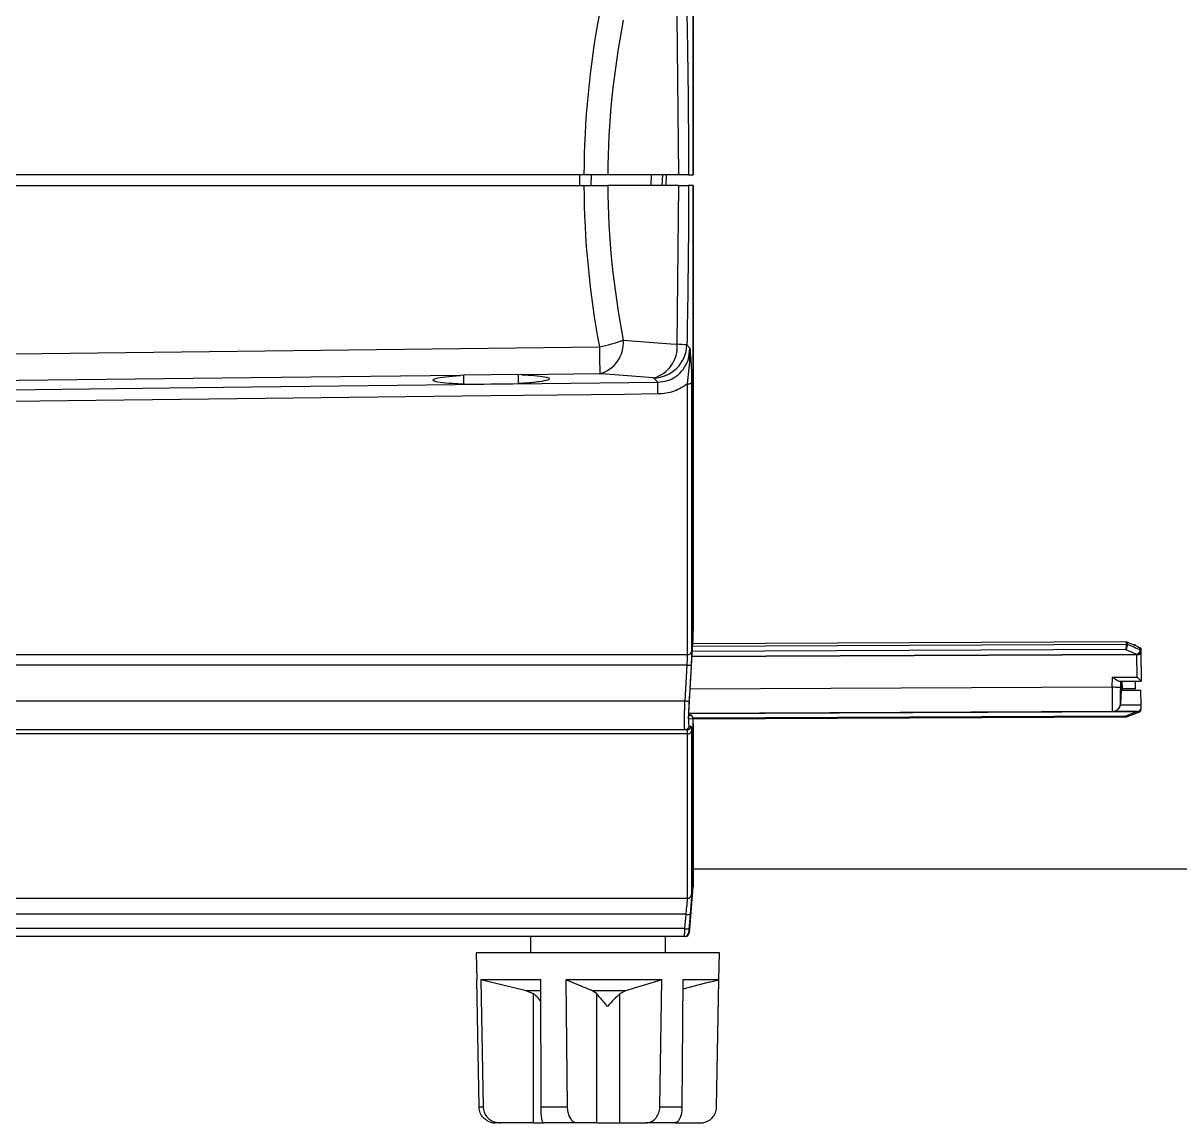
# Model space of a CAD drawing. Extents: x 8 to 113, y 0 to 87.
# Drawn here: x 21.342 to 25.625, y 33.328 to 37.4 of the extents above; entities that cross this region are included whole.
import ezdxf

# ---------------------------------------------------------------- set-up
doc = ezdxf.new("R2010")
doc.units = 0
doc.header["$MEASUREMENT"] = 0
doc.layers.add('OBJECT', color=7, linetype='CONTINUOUS')

msp = doc.modelspace()

# ---------------------------------------------------------------- linework, layer by layer
at = {"layer": 'OBJECT'}
for p, q in [((23.8238, 36.8382), (23.8238, 38.4856)), ((23.8239, 36.8381), (23.8239, 38.4848)), ((23.7701, 36.8382), (23.7639, 37.4257)), ((23.4186, 36.8382), (18.7347, 36.8382)), ((23.4032, 36.7982), (23.4032, 36.8382)), ((23.4461, 36.7982), (23.4471, 36.8382)), ((23.7701, 36.8382), (23.5069, 36.8382)), ((23.6683, 36.7982), (23.6693, 36.8382)), ((23.7089, 36.7982), (23.7103, 36.8382)), ((23.7234, 36.7982), (23.7249, 36.8382)), ((23.8062, 36.8382), (23.8238, 36.8382)), ((18.7347, 36.7982), (23.4186, 36.7982)), ((23.7701, 36.7982), (23.5069, 36.7982)), ((23.7639, 36.2107), (23.7701, 36.7982)), ((23.8238, 36.7982), (23.8062, 36.7982)), ((23.8238, 35.1508), (23.8238, 36.7982)), ((23.8239, 35.1517), (23.8239, 36.7981)), ((23.8, 36.2084), (23.8111, 36.1968)), ((22.9746, 36.0965), (22.9603, 36.0953)), ((22.9743, 36.0628), (22.9746, 36.0965)), ((22.9743, 36.0628), (23.1762, 36.0651)), ((23.1759, 36.0988), (22.9746, 36.0965)), ((23.1892, 36.098), (23.1759, 36.0988)), ((23.1762, 36.0651), (23.1759, 36.0988)), ((23.4776, 36.1014), (23.1892, 36.098)), ((23.6922, 36.0703), (23.6769, 36.0862)), ((23.8023, 35.0619), (23.8023, 36.0645)), ((23.8173, 36.0683), (23.8173, 35.0708)), ((23.806, 34.8238), (23.8225, 35.1063)), ((25.4254, 35.0804), (23.8206, 35.0732)), ((23.8218, 35.0937), (25.428, 35.1009)), ((25.4279, 35.1087), (23.8222, 35.1016)), ((25.428, 35.1009), (25.4279, 35.1087)), ((25.428, 35.1009), (25.428, 35.1009)), ((25.4304, 35.1082), (25.4305, 35.1005)), ((25.4305, 35.1005), (25.4305, 35.1004)), ((25.4604, 35.0983), (25.4534, 35.0983)), ((25.4788, 35.0801), (25.4787, 35.0874)), ((25.4788, 35.0797), (25.4788, 35.0801)), ((25.4812, 35.0841), (25.4813, 35.077)), ((25.4813, 35.077), (25.4813, 35.0765)), ((19.8834, 35.0619), (23.8023, 35.0619)), ((25.4638, 35.0605), (23.8194, 35.0532)), ((23.8196, 35.0565), (25.4638, 35.0638)), ((25.4638, 35.0638), (25.4662, 35.0637)), ((25.4664, 35.0606), (25.4638, 35.0605)), ((25.4668, 34.9786), (25.4664, 35.0606)), ((25.4683, 35.0606), (25.4664, 35.0606)), ((25.4813, 35.0682), (25.4818, 34.9637)), ((23.8008, 35.0227), (19.8834, 35.0227)), ((23.7931, 34.8903), (23.8008, 35.0227)), ((25.3751, 34.9408), (25.3759, 34.9782)), ((25.3759, 34.9782), (25.4668, 34.9786)), ((25.4014, 34.9633), (25.4818, 34.9637)), ((25.4054, 34.9633), (25.405, 34.9402)), ((25.4087, 34.9634), (25.4076, 34.934)), ((25.4108, 34.9634), (25.4111, 34.9356)), ((25.4604, 34.9356), (25.4604, 34.9636)), ((25.3751, 34.9408), (23.8124, 34.9338)), ((25.4075, 34.9304), (25.4056, 34.8802)), ((25.4075, 34.9304), (25.4076, 34.934)), ((25.4075, 34.9304), (25.4813, 34.9307)), ((25.4604, 34.9356), (25.4105, 34.9356)), ((25.4111, 34.934), (25.4111, 34.9304)), ((25.4817, 34.8759), (25.4813, 34.9307)), ((19.7343, 34.8903), (23.7931, 34.8903)), ((25.405, 34.8802), (25.4056, 34.8802)), ((25.4051, 34.8756), (25.4817, 34.8759)), ((23.8224, 34.8234), (23.806, 34.8238)), ((23.8068, 34.8379), (23.8144, 34.8377)), ((23.8144, 34.8377), (23.8071, 34.8413)), ((25.3751, 34.8508), (23.8072, 34.8438)), ((25.4638, 34.8499), (23.8141, 34.8426)), ((23.8223, 34.8279), (25.4254, 34.835)), ((23.8231, 34.8242), (25.4271, 34.8313)), ((25.3759, 34.8508), (25.3751, 34.8508)), ((25.4668, 34.8512), (25.3759, 34.8508)), ((25.4662, 34.8501), (25.4638, 34.8499)), ((25.4813, 34.8578), (25.4813, 34.8584)), ((23.7932, 34.7832), (19.7383, 34.7832)), ((23.8007, 34.7832), (23.7932, 34.7832)), ((23.8173, 34.7786), (23.8173, 34.1731)), ((23.8238, 34.2019), (23.8238, 34.8063)), ((23.8239, 34.2032), (23.8239, 34.8073)), ((23.8023, 34.7682), (19.8834, 34.7682)), ((23.8023, 34.1597), (23.8023, 34.7682)), ((23.8239, 34.2683), (26.3504, 34.2683)), ((23.809, 34.0318), (23.8238, 34.2019)), ((19.5834, 34.1597), (23.8023, 34.1597)), ((23.7969, 34.1004), (19.5834, 34.1004)), ((23.7924, 34.0474), (23.7969, 34.1004)), ((23.7913, 34.0182), (19.3664, 34.0182)), ((23.7924, 34.0474), (19.4937, 34.0474)), ((23.2203, 34.0182), (23.2203, 33.9582)), ((23.7203, 33.9582), (23.7203, 34.0182)), ((23.0203, 33.9582), (23.022, 33.8582)), ((23.9203, 33.9582), (23.0203, 33.9582)), ((23.9185, 33.8582), (23.9203, 33.9582)), ((23.022, 33.8582), (23.0222, 33.8582)), ((23.0222, 33.8582), (23.022, 33.8582)), ((23.0304, 33.3872), (23.0222, 33.8582)), ((23.2587, 33.8582), (23.0366, 33.8582)), ((23.0366, 33.8582), (23.0453, 33.3872)), ((23.2047, 33.8174), (23.0366, 33.8582)), ((23.2599, 33.3872), (23.2587, 33.8582)), ((23.7068, 33.8582), (23.3516, 33.8582)), ((23.3516, 33.8582), (23.3568, 33.3872)), ((23.4503, 33.8174), (23.3516, 33.8582)), ((23.7068, 33.8582), (23.5732, 33.8174)), ((23.6998, 33.3872), (23.7068, 33.8582)), ((23.7853, 33.8582), (23.7817, 33.3872)), ((23.883, 33.849), (23.785, 33.8234)), ((23.9185, 33.8582), (23.7853, 33.8582)), ((23.8831, 33.8487), (23.9185, 33.8582)), ((23.9102, 33.3872), (23.9183, 33.8582)), ((23.2318, 33.8057), (23.2047, 33.8174)), ((23.255, 33.8174), (23.2047, 33.8174)), ((23.2318, 33.3282), (23.2318, 33.8057)), ((23.5732, 33.8174), (23.4503, 33.8174)), ((23.4662, 33.8057), (23.4503, 33.8174)), ((23.4662, 33.3282), (23.4662, 33.8057)), ((23.5732, 33.8174), (23.5517, 33.8057)), ((23.5517, 33.3282), (23.5517, 33.8057)), ((23.0304, 33.3872), (23.0453, 33.3872)), ((23.2599, 33.3872), (23.3568, 33.3872)), ((23.6998, 33.3872), (23.7817, 33.3872)), ((23.1099, 33.3282), (23.0902, 33.3282)), ((23.2318, 33.3282), (23.1099, 33.3282)), ((23.2318, 33.3282), (23.2687, 33.3282)), ((23.3947, 33.3282), (23.2687, 33.3282)), ((23.4662, 33.3282), (23.3947, 33.3282)), ((23.4662, 33.3282), (23.5517, 33.3282)), ((23.5517, 33.3282), (23.6485, 33.3282)), ((23.755, 33.3282), (23.6485, 33.3282)), ((23.755, 33.3282), (23.8501, 33.3282))]:
    msp.add_line(p, q, dxfattribs=at)
at = {"layer": 'OBJECT', "flags": 128}
for points in [[(18.7347, 36.1443), (18.968, 36.1471), (19.968, 36.1593), (23.4762, 36.2018)], [(23.5646, 36.2259), (23.7411, 36.2125), (23.7639, 36.2107)], [(19.5827, 36.022), (20.7914, 36.0362), (22.0824, 36.0514), (23.6922, 36.0703)], [(22.9603, 36.0953), (22.1866, 36.0863), (20.8956, 36.0713), (19.704, 36.0574)], [(23.6769, 36.0862), (23.5004, 36.0996), (23.4776, 36.1014)], [(23.693, 36.0267), (23.569, 36.0253), (23.073, 36.0196), (21.0891, 35.9968), (19.5834, 35.9795)], [(25.4813, 35.077), (25.4813, 35.0759), (25.4813, 35.0748), (25.4813, 35.0737), (25.4813, 35.0726), (25.4813, 35.0715), (25.4813, 35.0704), (25.4813, 35.0693), (25.4813, 35.0682)], [(25.405, 34.9402), (25.4043, 34.9402), (25.4025, 34.9402), (25.3997, 34.9403), (25.396, 34.9404), (25.3915, 34.9405), (25.3864, 34.9406), (25.3809, 34.9407), (25.3751, 34.9408)], [(25.4813, 34.8663), (25.4813, 34.8653), (25.4813, 34.8643), (25.4813, 34.8633), (25.4813, 34.8623), (25.4813, 34.8613), (25.4813, 34.8603), (25.4813, 34.8594), (25.4813, 34.8584)], [(23.8119, 34.0995), (23.8093, 34.0696), (23.8073, 34.0465)]]:
    msp.add_lwpolyline(points, dxfattribs=at)
at = {"layer": 'OBJECT'}
for centre, radius, start, end in [((26.5769, 36.8182), 3.07, 168.8753, 179.6267), ((26.5769, 36.8182), 3.07, 180.3733, 191.1247), ((23.3851, 36.7094), 0.5157, 280.1664, 290.3586), ((36.1542, 36.3315), 12.6787, 180.5863, 181.04005), ((23.4448, 36.2169), 0.1201, 285.8512, 4.287), ((23.6441, 36.2017), 0.1201, 285.8506, 4.288), ((23.6744, 36.2118), 0.1256, 271.1293, 358.4585), ((23.7568, 35.8148), 0.396, 83.7383, 88.9789), ((20.289, 35.9934), 3.4041, 0.5614, 1.2956), ((23.8054, 36.0837), 0.0194, 260.9498, 307.6947), ((25.428, 35.0942), 0.00667, 67.8094, 89.8295), ((25.4281, 35.0943), 0.00664, 68.4695, 90.5495), ((25.4778, 35.0767), 0.00353, 5.3672, 73.2992), ((25.4775, 35.0762), 0.00378, 5.1526, 70.4062), ((23.8043, 35.0757), 0.0139, 262.0807, 339.4204), ((26.2832, 35.0643), 0.8194, 180.0357, 180.2679), ((26.3661, 35.1143), 0.9013, 183.2208, 183.4179), ((25.4684, 35.0711), 0.00757, 268.744, 272.5823), ((25.482, 35.0739), 0.0158, 216.0769, 219.4573), ((23.8183, 35.272), 0.2499, 265.9672, 269.3969), ((23.8112, 35.1382), 0.2485, 265.8251, 269.2743), ((25.375, 34.8808), 0.03, 270.2615, 358.8466), ((22.8079, 34.855), 2.674, 0.2419, 0.4484), ((23.8075, 34.8244), 0.015, 356.1924, 62.5893), ((25.502, 34.8503), 0.0382, 178.6535, 180.5482), ((25.4687, 34.8503), 0.00249, 157.8624, 183.223), ((25.4676, 34.8565), 0.00612, 275.33, 280.1115), ((25.4662, 34.8529), 0.00441, 313.4368, 324.7656), ((23.7932, 34.7982), 0.015, 270.0499, 356.4414), ((23.8007, 34.7982), 0.015, 270.0473, 356.3244), ((23.8037, 34.7821), 0.014, 264.214, 345.3441), ((23.8089, 34.2032), 0.015, 355, 0), ((23.8024, 34.1746), 0.0149, 269.5691, 354.4453), ((23.8133, 34.2478), 0.1483, 263.6679, 269.4525), ((23.7913, 34.0332), 0.015, 270.0037, 355.0577), ((23.8087, 34.195), 0.1484, 263.6679, 269.4481), ((23.794, 34.0332), 0.015, 270, 354.2564), ((23.0902, 33.3882), 0.06, 236.3566, 270), ((23.8503, 33.3882), 0.06, 270, 303.581)]:
    msp.add_arc(centre, radius, start, end, dxfattribs=at)
for centre, major_axis, ratio, start_param, end_param in [((26.4885, 36.8182), (0, 3.195), 0.960876, 1.376633, 1.564537), ((26.4885, 36.8182), (0, 3.195), 0.960876, 1.577056, 1.764959), ((25.708, 36.7756), (4.3765, -2.0754), 0.342863, 4.809787, 4.818457), ((25.738, 36.7758), (4.3607, -2.0525), 0.34161, 4.802114, 4.813075), ((25.7155, 36.7849), (4.3778, -2.0606), 0.34161, 4.807487, 4.818399), ((25.4667, 34.9786), (0.0151, -0.0149), 0.002216, 6.28096, 7.851756), ((25.3762, 34.9408), (0.0011, 0.09), 0.012017, 1.571004, 3.1418), ((25.4062, 34.9402), (0.0012, 0.06), 0.020238, 1.571306, 3.142102), ((25.3756, 34.8808), (0.0216, 0.0212), 0.983151, 5.322404, 5.477294), ((25.4667, 34.8662), (0.0151, 0.0001), 0.995588, 4.713495, 6.284292), ((25.708, 36.7756), (4.3744, 2.1078), 0.343664, 4.484503, 4.493173)]:
    msp.add_ellipse(centre, major_axis=major_axis, ratio=ratio, start_param=start_param, end_param=end_param, dxfattribs=at)
for points, knots in [([(23.8, 37.428), (23.8008, 37.3849), (23.8046, 37.1884), (23.8055, 36.9917), (23.8062, 36.8382)], [0, 0, 0, 0, 0.2192209, 1, 1, 1, 1]), ([(23.5069, 36.8382), (23.4941, 36.8382), (23.4701, 36.8382), (23.4371, 36.8382), (23.4209, 36.8382), (23.4186, 36.8382)], [0, 0, 0, 0, 0.499398, 0.929182, 1, 1, 1, 1]), ([(23.8062, 36.8382), (23.8036, 36.8382), (23.7984, 36.8382), (23.7795, 36.8382), (23.7701, 36.8382)], [0, 0, 0, 0, 0.5, 1, 1, 1, 1]), ([(23.4186, 36.7982), (23.4349, 36.7982), (23.4653, 36.7982), (23.4936, 36.7982), (23.5053, 36.7982), (23.5069, 36.7982)], [0, 0, 0, 0, 0.499395, 0.929163, 1, 1, 1, 1]), ([(23.7701, 36.7982), (23.7795, 36.7982), (23.7984, 36.7982), (23.8036, 36.7982), (23.8062, 36.7982)], [0, 0, 0, 0, 0.5, 1, 1, 1, 1]), ([(23.8062, 36.7982), (23.806, 36.7149), (23.8054, 36.5183), (23.802, 36.3217), (23.8, 36.2084)], [0, 0, 0, 0, 0.423826, 1, 1, 1, 1]), ([(23.6922, 36.0703), (23.7045, 36.0715), (23.7289, 36.0739), (23.7617, 36.0914), (23.7881, 36.1177), (23.8075, 36.1536), (23.8099, 36.1817), (23.8111, 36.1968)], [0, 0, 0, 0, 0.1821946, 0.3642442, 0.5510444, 0.7591952, 1, 1, 1, 1]), ([(23.8023, 36.0645), (23.8042, 36.0804), (23.81, 36.1301), (23.8127, 36.1692), (23.8111, 36.1967), (23.8111, 36.1968)], [0, 0, 0, 0, 0.319161, 0.99706, 1, 1, 1, 1]), ([(23.8111, 36.1968), (23.8111, 36.1967), (23.8122, 36.1842), (23.8142, 36.1589), (23.8167, 36.118), (23.8171, 36.084), (23.8173, 36.0683)], [0, 0, 0, 0, 0.002681, 0.34979, 0.701236, 1, 1, 1, 1]), ([(22.9743, 36.0628), (22.9595, 36.0635), (22.9242, 36.065), (22.8829, 36.0692), (22.8584, 36.0749), (22.8583, 36.0814), (22.8829, 36.0878), (22.9211, 36.0925), (22.9506, 36.0946), (22.9603, 36.0953)], [0, 0, 0, 0, 0.115332, 0.275775, 0.436647, 0.598107, 0.759921, 0.921699, 1, 1, 1, 1]), ([(23.1892, 36.098), (23.2049, 36.0972), (23.2401, 36.0953), (23.277, 36.0906), (23.2946, 36.0845), (23.2873, 36.078), (23.2559, 36.0718), (23.2144, 36.0675), (23.1848, 36.0657), (23.1762, 36.0651)], [0, 0, 0, 0, 0.1286483, 0.2889616, 0.449731, 0.611042, 0.7726028, 0.934007, 1, 1, 1, 1]), ([(23.8023, 36.0645), (23.7908, 36.0568), (23.7628, 36.038), (23.7235, 36.0279), (23.6982, 36.0269), (23.693, 36.0267)], [0, 0, 0, 0, 0.355608, 0.866058, 1, 1, 1, 1]), ([(23.8225, 35.1063), (23.8229, 35.1144), (23.8237, 35.1306), (23.8238, 35.144), (23.8238, 35.1508)], [0, 0, 0, 0, 0.494, 1, 1, 1, 1]), ([(25.4254, 35.0804), (25.4254, 35.0804), (25.4256, 35.0811), (25.426, 35.0831), (25.4267, 35.087), (25.4274, 35.092), (25.4279, 35.097), (25.428, 35.0996), (25.428, 35.1009)], [0, 0, 0, 0, 0.009444, 0.112278, 0.33762, 0.559581, 0.77977, 1, 1, 1, 1]), ([(25.4305, 35.1004), (25.4304, 35.0991), (25.4302, 35.0965), (25.4293, 35.0917), (25.428, 35.0867), (25.4266, 35.083), (25.4257, 35.081), (25.4254, 35.0804), (25.4254, 35.0804)], [0, 0, 0, 0, 0.220237, 0.440404, 0.662372, 0.887712, 0.990531, 1, 1, 1, 1]), ([(25.4279, 35.1087), (25.4285, 35.1087), (25.4294, 35.1086), (25.4302, 35.1083), (25.4304, 35.1082)], [0, 0, 0, 0, 0.641951, 1, 1, 1, 1]), ([(25.4693, 35.0647), (25.4708, 35.066), (25.4736, 35.0686), (25.4768, 35.0732), (25.4785, 35.077), (25.4787, 35.079), (25.4788, 35.0797)], [0, 0, 0, 0, 0.303047, 0.584924, 0.848602, 1, 1, 1, 1]), ([(25.4787, 35.0874), (25.4792, 35.0871), (25.4801, 35.0866), (25.481, 35.0855), (25.4812, 35.0846), (25.4812, 35.0841)], [0, 0, 0, 0, 0.322123, 0.644369, 1, 1, 1, 1]), ([(23.8008, 35.0227), (23.8012, 35.0297), (23.8021, 35.0441), (23.8023, 35.0559), (23.8023, 35.0619)], [0, 0, 0, 0, 0.487934, 1, 1, 1, 1]), ([(23.8173, 35.0708), (23.8172, 35.0637), (23.8171, 35.0491), (23.8162, 35.0313), (23.8157, 35.0221)], [0, 0, 0, 0, 0.488111, 1, 1, 1, 1]), ([(25.4662, 35.0637), (25.4669, 35.0636), (25.4675, 35.0636), (25.4682, 35.0635), (25.4682, 35.0635)], [0, 0, 0, 0, 0.973347, 1, 1, 1, 1]), ([(25.4682, 35.0635), (25.4683, 35.0636), (25.4684, 35.064), (25.4689, 35.0644), (25.4692, 35.0646), (25.4693, 35.0647)], [0, 0, 0, 0, 0.264318, 0.865751, 1, 1, 1, 1]), ([(25.4683, 35.0606), (25.4683, 35.0607), (25.4683, 35.0612), (25.4682, 35.0622), (25.4682, 35.063), (25.4682, 35.0635)], [0, 0, 0, 0, 0.125079, 0.466712, 1, 1, 1, 1]), ([(25.4813, 35.0682), (25.4813, 35.0681), (25.4813, 35.0673), (25.4808, 35.0656), (25.4785, 35.0635), (25.4751, 35.0618), (25.4716, 35.0609), (25.4692, 35.0606), (25.4683, 35.0606)], [0, 0, 0, 0, 0.009325, 0.244796, 0.475585, 0.685032, 0.883342, 1, 1, 1, 1]), ([(25.4687, 35.0635), (25.4686, 35.063), (25.4685, 35.0622), (25.4684, 35.0612), (25.4683, 35.0607), (25.4683, 35.0606)], [0, 0, 0, 0, 0.531886, 0.875862, 1, 1, 1, 1]), ([(25.4698, 35.0639), (25.4697, 35.0639), (25.4695, 35.0638), (25.4692, 35.0638), (25.469, 35.0637), (25.4689, 35.0636), (25.4688, 35.0636), (25.4688, 35.0636), (25.4687, 35.0635), (25.4687, 35.0635), (25.4687, 35.0635)], [0, 0, 0, 0, 0.330584, 0.552286, 0.701332, 0.802711, 0.903821, 0.945566, 0.979568, 1, 1, 1, 1]), ([(25.4813, 35.0765), (25.4811, 35.0754), (25.4806, 35.0731), (25.4781, 35.0696), (25.4745, 35.0663), (25.4714, 35.0648), (25.4698, 35.0639)], [0, 0, 0, 0, 0.24242, 0.484575, 0.7345, 1, 1, 1, 1]), ([(25.4698, 35.0639), (25.471, 35.064), (25.4737, 35.0643), (25.4772, 35.0651), (25.48, 35.0662), (25.4812, 35.0673), (25.4813, 35.068), (25.4813, 35.0682), (25.4813, 35.0682)], [0, 0, 0, 0, 0.174005, 0.393164, 0.630063, 0.892573, 0.990003, 1, 1, 1, 1]), ([(23.8157, 35.0221), (23.8151, 35.0122), (23.8126, 34.968), (23.81, 34.9239), (23.808, 34.8897)], [0, 0, 0, 0, 0.226059, 1, 1, 1, 1]), ([(25.3759, 34.9782), (25.3759, 34.9782), (25.3796, 34.9756), (25.3861, 34.9709), (25.394, 34.9659), (25.399, 34.9635), (25.4008, 34.9635), (25.4014, 34.9635)], [0, 0, 0, 0, 0.006224, 0.384932, 0.684908, 0.899151, 1, 1, 1, 1]), ([(23.7932, 34.7832), (23.7926, 34.7844), (23.7915, 34.7868), (23.7907, 34.8056), (23.7909, 34.8332), (23.7918, 34.8632), (23.7927, 34.8828), (23.7931, 34.8903)], [0, 0, 0, 0, 0.216873, 0.43376, 0.650333, 0.866771, 1, 1, 1, 1]), ([(23.808, 34.8897), (23.8075, 34.8792), (23.8063, 34.8581), (23.8057, 34.8302), (23.8059, 34.8094), (23.8068, 34.7987), (23.8078, 34.7977), (23.8081, 34.7973)], [0, 0, 0, 0, 0.2168007, 0.4336161, 0.650077, 0.8664051, 1, 1, 1, 1]), ([(25.4051, 34.8756), (25.4048, 34.8743), (25.4042, 34.8716), (25.4023, 34.8671), (25.3992, 34.8621), (25.3941, 34.8567), (25.3861, 34.8521), (25.3796, 34.8508), (25.3759, 34.8508), (25.3759, 34.8508)], [0, 0, 0, 0, 0.104985, 0.209862, 0.318647, 0.480986, 0.708308, 0.995271, 1, 1, 1, 1]), ([(23.8238, 34.8086), (23.8238, 34.8116), (23.8238, 34.8182), (23.8234, 34.823), (23.8227, 34.8271), (23.8214, 34.8309), (23.8187, 34.8347), (23.8155, 34.8375), (23.8129, 34.8382), (23.812, 34.8384)], [0, 0, 0, 0, 0.240284, 0.530042, 0.670304, 0.773498, 0.854486, 0.94911, 1, 1, 1, 1]), ([(23.8238, 34.8063), (23.8238, 34.8109), (23.8237, 34.8205), (23.8229, 34.8224), (23.8224, 34.8234)], [0, 0, 0, 0, 0.487699, 1, 1, 1, 1]), ([(25.4254, 34.835), (25.4254, 34.835), (25.4257, 34.8344), (25.4266, 34.833), (25.4279, 34.8316), (25.4287, 34.8317), (25.429, 34.8318)], [0, 0, 0, 0, 0.017942, 0.213025, 0.640547, 1, 1, 1, 1]), ([(25.4271, 34.8315), (25.427, 34.8315), (25.4266, 34.8315), (25.426, 34.833), (25.4256, 34.8344), (25.4254, 34.8349), (25.4254, 34.835)], [0, 0, 0, 0, 0.296954, 0.766178, 0.980326, 1, 1, 1, 1]), ([(25.4271, 34.8314), (25.4274, 34.8314), (25.4281, 34.8313), (25.4287, 34.8316), (25.429, 34.8318)], [0, 0, 0, 0, 0.381977, 1, 1, 1, 1]), ([(25.4291, 34.8317), (25.4328, 34.8331), (25.4482, 34.839), (25.4636, 34.845), (25.4753, 34.8496)], [0, 0, 0, 0, 0.243557, 1, 1, 1, 1]), ([(25.4682, 34.8504), (25.4682, 34.8504), (25.4675, 34.8503), (25.4669, 34.8502), (25.4662, 34.8501)], [0, 0, 0, 0, 0.026967, 1, 1, 1, 1]), ([(25.4682, 34.8504), (25.4682, 34.8507), (25.4682, 34.8511), (25.4683, 34.8513), (25.4683, 34.8513), (25.4683, 34.8513)], [0, 0, 0, 0, 0.533212, 0.874638, 1, 1, 1, 1]), ([(25.4693, 34.8497), (25.469, 34.8498), (25.4687, 34.8499), (25.4683, 34.8502), (25.4682, 34.8503), (25.4682, 34.8504)], [0, 0, 0, 0, 0.506974, 0.825519, 1, 1, 1, 1]), ([(25.4683, 34.8513), (25.4683, 34.8513), (25.4684, 34.8513), (25.4685, 34.8512), (25.4686, 34.8507), (25.4687, 34.8504)], [0, 0, 0, 0, 0.124151, 0.468264, 1, 1, 1, 1]), ([(25.4687, 34.8504), (25.4687, 34.8504), (25.4687, 34.8504), (25.4688, 34.8504), (25.469, 34.8503), (25.4694, 34.8503), (25.4697, 34.8504), (25.4698, 34.8504)], [0, 0, 0, 0, 0.032616, 0.07504, 0.183572, 0.638202, 1, 1, 1, 1]), ([(25.4752, 34.8497), (25.4745, 34.8494), (25.4729, 34.8488), (25.4706, 34.8494), (25.4693, 34.8497)], [0, 0, 0, 0, 0.4089045, 1, 1, 1, 1]), ([(25.4698, 34.8504), (25.4716, 34.8504), (25.4751, 34.8504), (25.4789, 34.8525), (25.4809, 34.8551), (25.4812, 34.8571), (25.4813, 34.8578)], [0, 0, 0, 0, 0.3038887, 0.585799, 0.8494132, 1, 1, 1, 1]), ([(25.4752, 34.8496), (25.4763, 34.8501), (25.4784, 34.851), (25.4806, 34.854), (25.4814, 34.8568), (25.4813, 34.8584), (25.4812, 34.8587)], [0, 0, 0, 0, 0.283142, 0.596455, 0.918095, 1, 1, 1, 1]), ([(23.8023, 34.7682), (23.8023, 34.7722), (23.8021, 34.7802), (23.8013, 34.7831), (23.8007, 34.7832), (23.8007, 34.7832)], [0, 0, 0, 0, 0.471918, 0.943784, 1, 1, 1, 1]), ([(23.8081, 34.7973), (23.8087, 34.7973), (23.8113, 34.7973), (23.8137, 34.7973), (23.8156, 34.7972)], [0, 0, 0, 0, 0.237767, 1, 1, 1, 1]), ([(23.8156, 34.7972), (23.8161, 34.7965), (23.817, 34.7949), (23.8172, 34.7842), (23.8173, 34.7786)], [0, 0, 0, 0, 0.474046, 1, 1, 1, 1]), ([(23.7969, 34.1004), (23.7977, 34.1074), (23.7991, 34.1213), (23.8009, 34.1395), (23.8021, 34.1537), (23.8023, 34.1577), (23.8023, 34.1597)], [0, 0, 0, 0, 0.249668, 0.499372, 0.748129, 1, 1, 1, 1]), ([(23.8173, 34.1731), (23.8172, 34.1707), (23.8171, 34.1659), (23.8159, 34.1486), (23.8141, 34.126), (23.8126, 34.1084), (23.8119, 34.0995)], [0, 0, 0, 0, 0.247259, 0.494507, 0.742147, 1, 1, 1, 1]), ([(23.7913, 34.0182), (23.7913, 34.0186), (23.7913, 34.0192), (23.7914, 34.0244), (23.7917, 34.032), (23.7921, 34.0402), (23.7923, 34.0455), (23.7924, 34.0474)], [0, 0, 0, 0, 0.218062, 0.436121, 0.654235, 0.872522, 1, 1, 1, 1]), ([(23.8073, 34.0465), (23.8072, 34.0449), (23.8069, 34.0415), (23.8065, 34.0371), (23.8063, 34.0338), (23.8062, 34.0321), (23.8062, 34.032), (23.8062, 34.0319)], [0, 0, 0, 0, 0.219069, 0.438186, 0.656832, 0.874763, 1, 1, 1, 1]), ([(23.8062, 34.0319), (23.8064, 34.0319), (23.807, 34.0319), (23.8086, 34.0319), (23.8083, 34.0319), (23.8081, 34.0319)], [0, 0, 0, 0, 0.071856, 0.359279, 1, 1, 1, 1]), ([(23.259, 33.7781), (23.256, 33.7824), (23.2492, 33.7927), (23.2381, 33.8009), (23.2318, 33.8057)], [0, 0, 0, 0, 0.427575, 1, 1, 1, 1]), ([(23.5063, 33.7594), (23.5063, 33.7595), (23.4967, 33.7702), (23.482, 33.7873), (23.4704, 33.8009), (23.4662, 33.8057)], [0, 0, 0, 0, 0.004618, 0.647695, 1, 1, 1, 1]), ([(23.5517, 33.8057), (23.5447, 33.7993), (23.5297, 33.7854), (23.5143, 33.7685), (23.5064, 33.7595), (23.5063, 33.7594)], [0, 0, 0, 0, 0.45806, 0.99539, 1, 1, 1, 1]), ([(23.0575, 33.3391), (23.055, 33.3405), (23.0464, 33.3451), (23.0365, 33.3595), (23.031, 33.3754), (23.0305, 33.3847), (23.0304, 33.3872)], [0, 0, 0, 0, 0.153442, 0.527171, 0.872114, 1, 1, 1, 1]), ([(23.0453, 33.3872), (23.0461, 33.3808), (23.0476, 33.368), (23.0579, 33.351), (23.0729, 33.3377), (23.0911, 33.3296), (23.104, 33.3287), (23.1099, 33.3282)], [0, 0, 0, 0, 0.198026, 0.395861, 0.5989, 0.81482, 1, 1, 1, 1]), ([(23.2687, 33.3282), (23.2676, 33.329), (23.2655, 33.3304), (23.2628, 33.3422), (23.2608, 33.3593), (23.26, 33.3754), (23.26, 33.3847), (23.2599, 33.3872)], [0, 0, 0, 0, 0.241746, 0.484004, 0.7118, 0.922051, 1, 1, 1, 1]), ([(23.3568, 33.3872), (23.3572, 33.3808), (23.3581, 33.368), (23.3641, 33.351), (23.373, 33.3377), (23.3836, 33.3296), (23.3912, 33.3287), (23.3947, 33.3282)], [0, 0, 0, 0, 0.198027, 0.395861, 0.598901, 0.814821, 1, 1, 1, 1]), ([(23.6485, 33.3282), (23.6547, 33.329), (23.6671, 33.3304), (23.6833, 33.3422), (23.6947, 33.3593), (23.6993, 33.3754), (23.6997, 33.3847), (23.6998, 33.3872)], [0, 0, 0, 0, 0.241748, 0.484005, 0.711801, 0.922051, 1, 1, 1, 1]), ([(23.7817, 33.3872), (23.7814, 33.3808), (23.7808, 33.368), (23.7765, 33.351), (23.7703, 33.3377), (23.7628, 33.3296), (23.7575, 33.3287), (23.755, 33.3282)], [0, 0, 0, 0, 0.198026, 0.395861, 0.598898, 0.814819, 1, 1, 1, 1]), ([(23.8501, 33.3282), (23.8573, 33.329), (23.8718, 33.3304), (23.8908, 33.3422), (23.9042, 33.3593), (23.9095, 33.3754), (23.91, 33.3847), (23.9102, 33.3872)], [0, 0, 0, 0, 0.24175, 0.484004, 0.711801, 0.92205, 1, 1, 1, 1])]:
    msp.add_open_spline(points, degree=3, knots=knots, dxfattribs=at)

doc.saveas('drawing.dxf')
